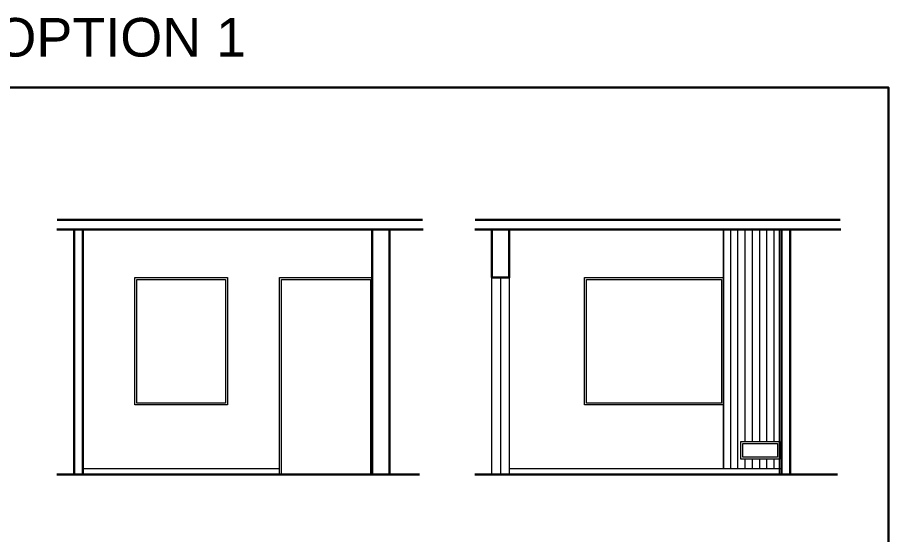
# Model space of a CAD drawing. Header units: millimetres. Extents: x 56222 to 3066687, y -650199 to -121287.
# Drawn here: x 149055.3 to 149506.6, y -181557.3 to -181289.2 of the extents above; entities that cross this region are included whole.
import ezdxf

# ---------------------------------------------------------------- set-up
doc = ezdxf.new("R2010")
doc.units = ezdxf.units.MM
doc.header["$MEASUREMENT"] = 0
doc.linetypes.add('DASHED', pattern=[0.75, 0.5, -0.25])
for name, color, linetype, lineweight in [('FIRST FLOOR ( DW_RAIL )', 7, 'Continuous', 9), ('FURNITURE', 32, 'Continuous', 9), ('furniture dimensions', 1, 'DASHED', 0), ('SECTION ( SLAB PLine )', 104, 'Continuous', 30), ('XX~SLAB ( BEAM )~ ( DIM )', 7, 'Continuous', 9)]:
    doc.layers.add(name, color=color, linetype=linetype, lineweight=lineweight)
doc.styles.get("Standard").update_dxf_attribs({"font": 'arial.ttf', "height": 6})

msp = doc.modelspace()

# ---------------------------------------------------------------- hatches: boundary and pattern name
at = {"layer": 'FURNITURE', "lineweight": 0, "transparency": 33554674}
h = msp.add_hatch(dxfattribs=at)
h.set_pattern_fill('ANSI31', color=256, scale=30, angle=45)
h.set_pattern_definition([(90, (149421.0793, -181526.11), (-3.75, 0), [])])
h.paths.add_polyline_path([(149450.0793, -181399.1101), (149421.0793, -181399.1101), (149421.0793, -181523.1101), (149450.0793, -181523.1101), (149450.0793, -181518.1236), (149430.0793, -181518.1236), (149430.0793, -181509.1236), (149450.0793, -181509.1236)])

# ---------------------------------------------------------------- linework, layer by layer
at = {"layer": 'FIRST FLOOR ( DW_RAIL )', "color": 38, "lineweight": 0, "true_color": 0x492403, "transparency": 33554653}
msp.add_line((149421.0793, -181399.1101), (149421.0793, -181523.1101), dxfattribs=at)
at = {"layer": 'FURNITURE', "lineweight": 0}
for p, q in [((149450.0793, -181526.1101), (149450.0793, -181399.1101)), ((149305.5793, -181424.1101), (149305.5793, -181526.1101))]:
    msp.add_line(p, q, dxfattribs=at)
at = {"layer": 'FURNITURE', "color": 242, "lineweight": 30, "true_color": 0xcd2027}
msp.add_lwpolyline([(148602.3709, -181325.6463), (149506.6138, -181325.6463), (149506.6138, -181797.0719), (148602.3709, -181797.0719)], close=True, dxfattribs=at)
at = {"layer": 'FURNITURE', "lineweight": 0}
for points in [[(149116.1221, -181424.1101), (149164.1221, -181424.1101), (149164.1221, -181490.1101), (149116.1221, -181490.1101)], [(149117.1221, -181425.1101), (149163.1221, -181425.1101), (149163.1221, -181489.1101), (149117.1221, -181489.1101)], [(149191.1221, -181424.1101), (149239.1221, -181424.1101), (149239.1221, -181526.1101), (149191.1221, -181526.1101)], [(149192.1221, -181425.1101), (149238.1221, -181425.1101), (149238.1221, -181526.1101), (149192.1221, -181526.1101)], [(149301.0793, -181424.1101), (149310.0793, -181424.1101), (149310.0793, -181526.1101), (149301.0793, -181526.1101)], [(149349.0793, -181424.1101), (149421.0793, -181424.1101), (149421.0793, -181490.1101), (149349.0793, -181490.1101)], [(149350.0793, -181425.1101), (149420.0793, -181425.1101), (149420.0793, -181489.1101), (149350.0793, -181489.1101)], [(149430.0793, -181509.1236), (149450.0793, -181509.1236), (149450.0793, -181518.1236), (149430.0793, -181518.1236)], [(149431.0793, -181510.1236), (149449.0793, -181510.1236), (149449.0793, -181517.1236), (149431.0793, -181517.1236)]]:
    msp.add_lwpolyline(points, close=True, dxfattribs=at)
at = {"layer": 'SECTION ( SLAB PLine )', "color": 1}
for p, q in [((149075.9131, -181394.1101), (149265.1574, -181394.1101)), ((149292.3704, -181394.1101), (149481.6147, -181394.1101)), ((149075.7659, -181399.1101), (149265.4602, -181399.1101)), ((149292.2231, -181399.1101), (149481.9174, -181399.1101)), ((149075.7659, -181526.1101), (149263.6226, -181526.1101)), ((149075.7659, -181526.1101), (149263.6226, -181526.1101)), ((149292.2231, -181526.1101), (149480.0798, -181526.1101)), ((149292.2231, -181526.1101), (149480.0798, -181526.1101))]:
    msp.add_line(p, q, dxfattribs=at)
at = {"layer": 'SECTION ( SLAB PLine )', "color": 1, "lineweight": 0}
for p, q in [((149089.1221, -181523.1101), (149191.1221, -181523.1101)), ((149310.0793, -181523.1101), (149451.0793, -181523.1101))]:
    msp.add_line(p, q, dxfattribs=at)
at = {"layer": 'XX~SLAB ( BEAM )~ ( DIM )', "lineweight": 30}
for points in [[(149084.6221, -181399.1101), (149089.1221, -181399.1101), (149089.1221, -181526.1101), (149084.6221, -181526.1101)], [(149239.1221, -181399.1101), (149248.1221, -181399.1101), (149248.1221, -181526.1101), (149239.1221, -181526.1101)], [(149301.0793, -181399.1101), (149310.0793, -181399.1101), (149310.0793, -181424.1101), (149301.0793, -181424.1101)], [(149455.5793, -181399.1101), (149451.0793, -181399.1101), (149451.0793, -181526.1101), (149455.5793, -181526.1101)]]:
    msp.add_lwpolyline(points, close=True, dxfattribs=at)

# ---------------------------------------------------------------- texts
at = {"layer": 'furniture dimensions', "lineweight": 0}
msp.add_text('LIVING OPTION 1', height=20, dxfattribs=at).set_placement((148944.0049, -181309.5313))

doc.saveas('drawing.dxf')
